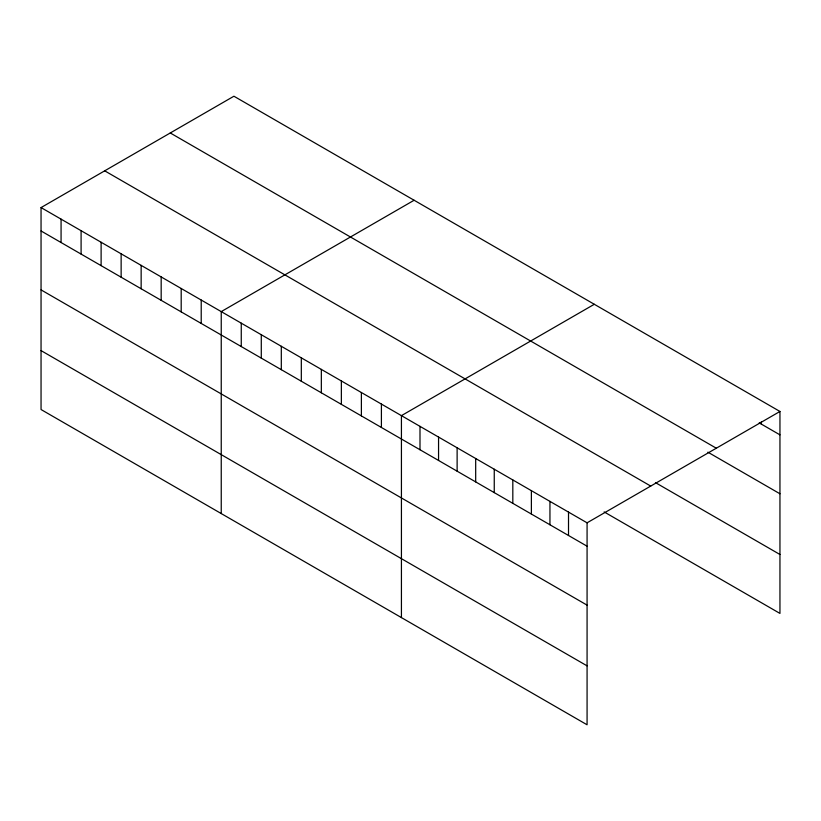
<?xml version="1.0" encoding="UTF-8"?>
<svg xmlns="http://www.w3.org/2000/svg" width="821" height="821" viewBox="0 0 821 821"><rect width="100%" height="100%" fill="white"/><g stroke="black" fill="none" stroke-linecap="round" stroke-linejoin="round"><path stroke-width="1.23" d="M41.05 207.58L587.077 522.823L587.077 724.779L41.05 409.535L41.05 207.58L233.923 96.221L779.95 411.465L779.95 613.42L604.133 511.914M414.112 200.252L221.239 311.611L221.239 513.566M594.301 304.283L401.428 415.642L401.428 617.597M587.077 522.823L779.95 411.465M759.199 422.877L779.95 434.853M170.275 132.971L716.302 448.215M707.876 452.166L779.95 493.78M655.456 482.625L779.95 554.493M104.698 170.83L650.725 486.073M41.05 230.968L587.077 546.211M41.05 289.895L587.077 605.139M41.05 350.608L587.077 665.852M761.385 421.676L761.385 424.139M568.512 512.099L568.512 535.497M549.947 501.385L549.947 524.773M531.382 490.66L531.382 514.059M512.817 479.946L512.817 503.335M494.252 469.232L494.252 492.621M475.687 458.508L475.687 481.906M457.123 447.794L457.123 471.182M438.558 437.07L438.558 460.468M419.993 426.356L419.993 449.744M381.406 404.076L381.406 427.474M361.384 392.52L361.384 415.908M341.362 380.965L341.362 404.353M321.339 369.399L321.339 392.797M301.317 357.843L301.317 381.231M281.305 346.288L281.305 369.676M261.283 334.722L261.283 358.12M241.261 323.166L241.261 346.554M201.217 300.045L201.217 323.443M181.195 288.489L181.195 311.877M161.173 276.934L161.173 300.322M141.15 265.368L141.15 288.766M121.139 253.812L121.139 277.2M101.116 242.257L101.116 265.645M81.094 230.691L81.094 254.089M61.072 219.135L61.072 242.523"/></g></svg>
